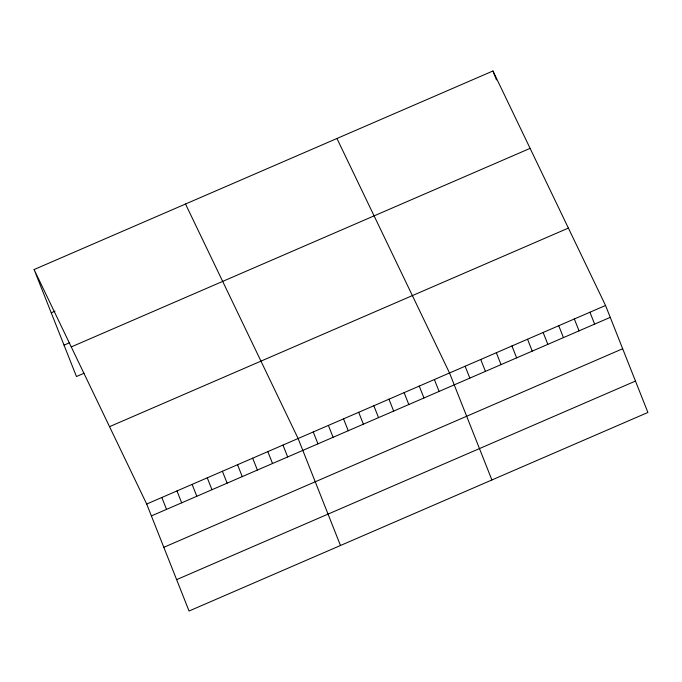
<?xml version="1.0" encoding="UTF-8"?>
<svg xmlns="http://www.w3.org/2000/svg" width="682" height="682" viewBox="0 0 682 682"><rect width="100%" height="100%" fill="white"/><g stroke="black" fill="none" stroke-linecap="round" stroke-linejoin="round"><path stroke-width="1.02" d="M34.1 269.543L492.95 70.979L605.539 305.476L647.9 412.457L189.05 611.021L146.69 504.041L34.1 269.543L76.461 376.524L84.031 373.25M51.227 312.808L55.02 311.171M64.031 345.143L69.709 342.688M71.252 346.925L530.11 148.361M109.538 426.659L568.387 228.086M146.69 504.041L605.539 305.476M151.395 515.924L610.245 317.36M163.825 547.305L622.675 348.741M176.621 579.64L635.471 381.076M336.942 138.489L449.532 372.986L491.893 479.975M185.521 204.012L298.111 438.517L340.471 545.498M589.939 312.228L594.644 324.112M492.95 70.979L496.479 79.888M574.338 318.98L579.044 330.864M558.737 325.732L563.443 337.616M543.136 332.475L547.842 344.367M527.536 339.227L532.241 351.119M511.935 345.979L516.641 357.862M496.334 352.73L501.04 364.614M480.733 359.482L485.439 371.366M465.133 366.234L469.838 378.118M434.391 379.542L439.097 391.425M419.251 386.089L423.957 397.973M404.102 392.644L408.808 404.528M388.962 399.2L393.667 411.084M373.821 405.747L378.527 417.631M358.681 412.303L363.387 424.187M343.54 418.859L348.246 430.743M328.392 425.406L333.097 437.29M313.251 431.962L317.957 443.846M282.97 445.065L287.676 456.949M267.83 451.62L272.536 463.504M252.681 458.168L257.387 470.06M237.541 464.723L242.246 476.607M222.4 471.279L227.106 483.163M207.26 477.826L211.966 489.719M192.119 484.382L196.825 496.266M176.97 490.938L181.676 502.822M161.83 497.485L166.536 509.369"/></g></svg>
